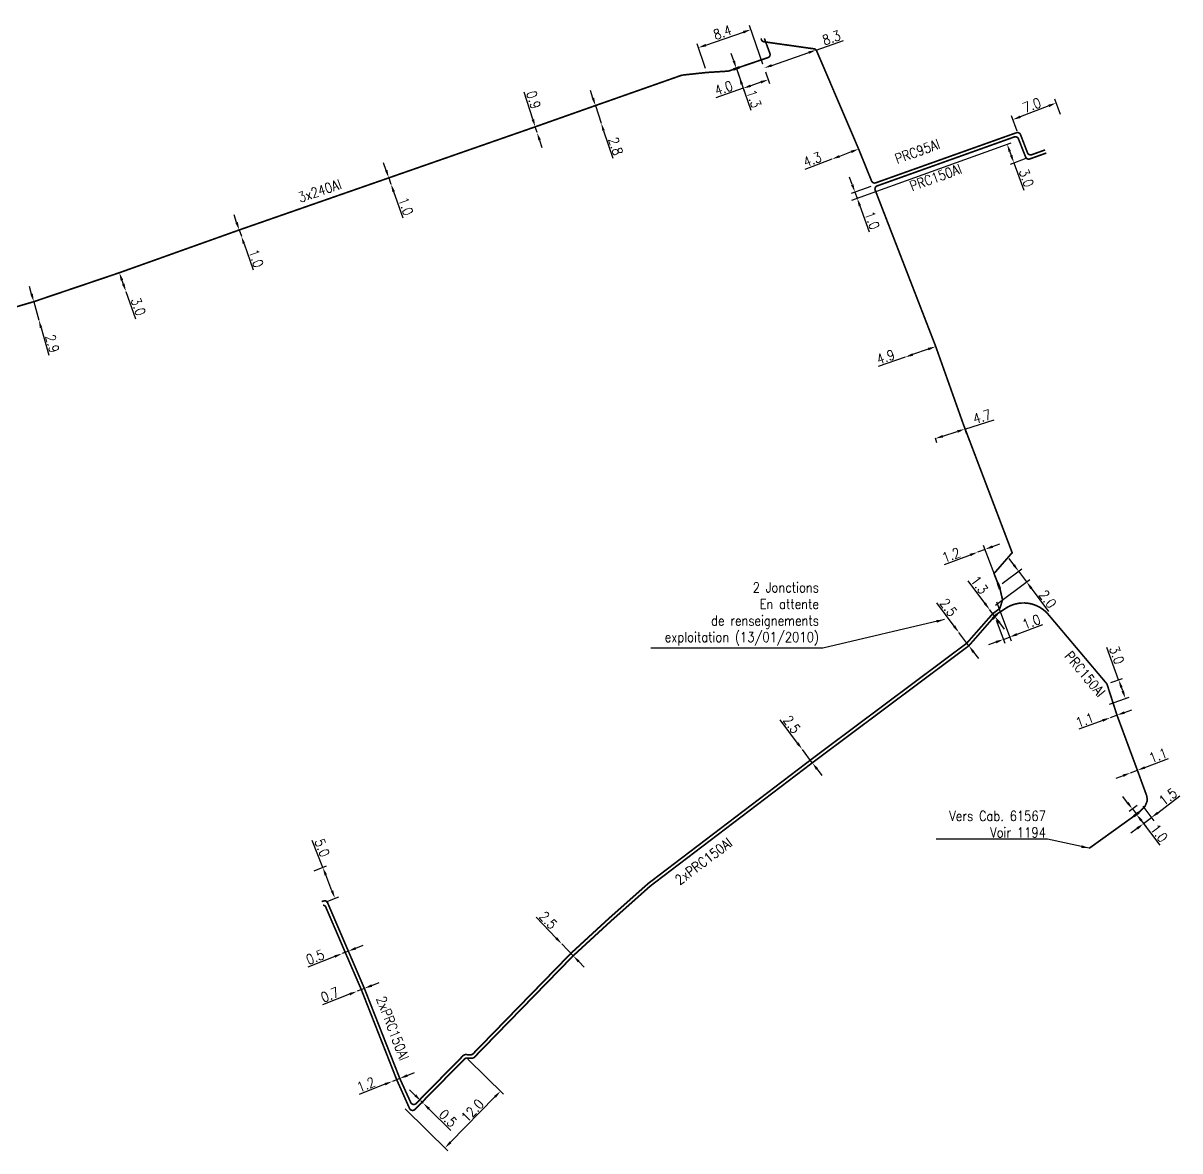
# Model space of a CAD drawing. Header units: millimetres. Extents: x 146000 to 147000, y 142004 to 143004.
# Drawn here: x 146599.6 to 146774.2, y 142832 to 143002.3 of the extents above; entities that cross this region are included whole.
import ezdxf
from ezdxf.enums import TextEntityAlignment as Align

# ---------------------------------------------------------------- set-up
doc = ezdxf.new("R2010")
doc.units = ezdxf.units.MM
doc.header["$PDMODE"] = 34
doc.layers.get('0').update_dxf_attribs({"linetype": 'CONTINUOUS'})
doc.layers.get('Defpoints').update_dxf_attribs({"linetype": 'CONTINUOUS'})
doc.layers.add('M_130', color=3, linetype='M_ST_15')
doc.layers.add('M_300', color=7, linetype='CONTINUOUS')
doc.styles.get("Standard").update_dxf_attribs({"font": 'romans.shx', "width": 0.85})
doc.linetypes.add('M_ST_15', pattern='A,5,-0.3,["XX",Standard,S=1,R=0,X=0,Y=-0.5],-2.5', length=7.8)
doc.dimstyles.get("Standard").update_dxf_attribs({"dimtxt": 1.5, "dimasz": 1.2, "dimexe": 0.625, "dimexo": 0.625, "dimgap": 0.25, "dimtad": 1, "dimdec": 1, "dimzin": 0, "dimdsep": 46, "dimtxsty": 'Standard', "dimcen": -0.5, "dimadec": 0, "dimazin": 0, "dimtfac": 1, "dimtdec": 1, "dimtmove": 0, "dimatfit": 3, "dimfxl": 0, "dimtolj": 1, "dimtzin": 0, "dimarcsym": 0})

# ---------------------------------------------------------------- blocks, each defined once
blk = doc.blocks.new('M_300_03')
at = {"color": 0, "linetype": 'Continuous'}
blk.add_solid([(-0.5, 0.19), (-0.5, -0.19), (0.5, 0.19), (0.5, -0.19)], dxfattribs=at)
at = {"color": 0, "linetype": 'Continuous', "width": 0.75, "flags": 3}
for tag, p in [('DEF_LEG', (0, -5)), ('DEF_COUP', (0.05, -6.97)), ('DEF_TYPE', (0, -9))]:
    blk.add_attdef(tag, text='', height=1.2, dxfattribs=at).set_placement(p, align=Align.MIDDLE)
blk = doc.blocks.new('*D11')
at = {"layer": 'Defpoints', "color": 0, "linetype": 'Continuous', "transparency": 16777216}
for p in [(146766.79, 142889.07), (146767.82, 142889.45), (146767.82, 142889.45)]:
    blk.add_point(p, dxfattribs=at)
at = {"layer": 'M_130', "color": 0, "linetype": 'Continuous', "lineweight": -2, "transparency": 16777216}
for p, q in [((146768.94, 142889.88), (146772.52, 142891.23)), ((146765.67, 142888.64), (146764.54, 142888.22)), ((146766.79, 142889.07), (146767.82, 142889.45))]:
    blk.add_line(p, q, dxfattribs=at)
at = {"layer": 'M_130', "color": 0, "linetype": 'Continuous', "transparency": 16777216}
for points in [[(146765.6, 142888.83), (146765.74, 142888.46), (146766.79, 142889.07)], [(146768.87, 142890.06), (146769.01, 142889.69), (146767.82, 142889.45)]]:
    blk.add_solid(points, dxfattribs=at)
at = {"layer": 'M_130', "color": 0, "linetype": 'Continuous', "transparency": 16777216, "insert": (146770.94, 142891.7), "char_height": 1.5, "attachment_point": 5, "rotation": 20.6265}
blk.add_mtext('\\A1;1.1', dxfattribs=at)
blk = doc.blocks.new('*D12')
at = {"layer": 'Defpoints', "color": 0, "linetype": 'Continuous', "transparency": 16777216}
for p in [(146654.79, 142978.93), (146655.12, 142977.99), (146655.12, 142977.99)]:
    blk.add_point(p, dxfattribs=at)
at = {"layer": 'M_130', "color": 0, "linetype": 'Continuous', "lineweight": -2, "transparency": 16777216}
for p, q in [((146654.39, 142980.06), (146654, 142981.2)), ((146654.79, 142978.93), (146655.12, 142977.99)), ((146655.52, 142976.86), (146656.91, 142972.9))]:
    blk.add_line(p, q, dxfattribs=at)
at = {"layer": 'M_130', "color": 0, "linetype": 'Continuous', "transparency": 16777216}
for points in [[(146654.58, 142980.13), (146654.21, 142980), (146654.79, 142978.93)], [(146655.71, 142976.92), (146655.33, 142976.79), (146655.12, 142977.99)]]:
    blk.add_solid(points, dxfattribs=at)
at = {"layer": 'M_130', "color": 0, "linetype": 'Continuous', "transparency": 16777216, "insert": (146657.36, 142974.64), "char_height": 1.5, "attachment_point": 5, "rotation": 289.329}
blk.add_mtext('\\A1;1.0', dxfattribs=at)
blk = doc.blocks.new('*D13')
at = {"layer": 'Defpoints', "color": 0, "linetype": 'Continuous', "transparency": 16777216}
for p in [(146676.9, 142986.64), (146677.18, 142985.78), (146677.18, 142985.78)]:
    blk.add_point(p, dxfattribs=at)
at = {"layer": 'M_130', "color": 0, "linetype": 'Continuous', "lineweight": -2, "transparency": 16777216}
for p, q in [((146676.53, 142987.78), (146675.21, 142991.88)), ((146677.18, 142985.78), (146676.9, 142986.64)), ((146677.55, 142984.64), (146677.92, 142983.5))]:
    blk.add_line(p, q, dxfattribs=at)
at = {"layer": 'M_130', "color": 0, "linetype": 'Continuous', "transparency": 16777216}
for points in [[(146676.73, 142987.84), (146676.34, 142987.72), (146676.9, 142986.64)], [(146677.74, 142984.7), (146677.36, 142984.58), (146677.18, 142985.78)]]:
    blk.add_solid(points, dxfattribs=at)
at = {"layer": 'M_130', "color": 0, "linetype": 'Continuous', "transparency": 16777216, "insert": (146676.64, 142990.71), "char_height": 1.5, "attachment_point": 5, "rotation": 287.9613}
blk.add_mtext('\\A1;0.9', dxfattribs=at)
blk = doc.blocks.new('*D14')
at = {"layer": 'Defpoints', "color": 0, "linetype": 'Continuous', "transparency": 16777216}
for p in [(146685.99, 142989.85), (146686.86, 142987.18), (146686.86, 142987.18)]:
    blk.add_point(p, dxfattribs=at)
at = {"layer": 'M_130', "color": 0, "linetype": 'Continuous', "lineweight": -2, "transparency": 16777216}
for p, q in [((146685.61, 142990.99), (146685.24, 142992.13)), ((146685.99, 142989.85), (146686.86, 142987.18)), ((146687.23, 142986.04), (146688.6, 142981.89))]:
    blk.add_line(p, q, dxfattribs=at)
at = {"layer": 'M_130', "color": 0, "linetype": 'Continuous', "transparency": 16777216}
for points in [[(146685.8, 142991.05), (146685.42, 142990.92), (146685.99, 142989.85)], [(146687.42, 142986.11), (146687.04, 142985.98), (146686.86, 142987.18)]]:
    blk.add_solid(points, dxfattribs=at)
at = {"layer": 'M_130', "color": 0, "linetype": 'Continuous', "transparency": 16777216, "insert": (146689.05, 142983.71), "char_height": 1.5, "attachment_point": 5, "rotation": 288.1519}
blk.add_mtext('\\A1;2.8', dxfattribs=at)
blk = doc.blocks.new('*D15')
at = {"layer": 'Defpoints', "color": 0, "linetype": 'Continuous', "transparency": 16777216}
for p in [(146749.01, 142987.72), (146756.44, 142987.93), (146749.9, 142985.42)]:
    blk.add_point(p, dxfattribs=at)
at = {"layer": 'M_130', "color": 0, "linetype": 'Continuous', "lineweight": -2, "transparency": 16777216}
for p, q in [((146756.22, 142988.51), (146755.33, 142990.82)), ((146749.68, 142986), (146748.79, 142988.31)), ((146754.43, 142989.81), (146750.14, 142988.16))]:
    blk.add_line(p, q, dxfattribs=at)
at = {"layer": 'M_130', "color": 0, "linetype": 'Continuous', "transparency": 16777216}
for points in [[(146754.36, 142989.99), (146754.51, 142989.62), (146755.55, 142990.24)], [(146750.06, 142988.34), (146750.21, 142987.97), (146749.01, 142987.72)]]:
    blk.add_solid(points, dxfattribs=at)
at = {"layer": 'M_130', "color": 0, "linetype": 'Continuous', "transparency": 16777216, "insert": (146751.88, 142989.9), "char_height": 1.5, "attachment_point": 5, "rotation": 21.0308}
blk.add_mtext('\\A1;7.0', dxfattribs=at)
blk = doc.blocks.new('*D16')
at = {"layer": 'Defpoints', "color": 0, "linetype": 'Continuous', "transparency": 16777216}
for p in [(146728.16, 142977.86), (146725.17, 142976.78), (146724.13, 142975.34)]:
    blk.add_point(p, dxfattribs=at)
at = {"layer": 'M_130', "color": 0, "linetype": 'Continuous', "lineweight": -2, "transparency": 16777216}
for p, q in [((146724.76, 142977.91), (146724.36, 142979.04)), ((146727.58, 142977.65), (146724.58, 142976.57)), ((146724.72, 142975.55), (146726.1, 142976.05)), ((146725.17, 142976.78), (146725.51, 142975.84)), ((146725.92, 142974.71), (146727.34, 142970.77))]:
    blk.add_line(p, q, dxfattribs=at)
at = {"layer": 'M_130', "color": 0, "linetype": 'Continuous', "transparency": 16777216}
for points in [[(146724.95, 142977.98), (146724.58, 142977.84), (146725.17, 142976.78)], [(146726.11, 142974.78), (146725.73, 142974.64), (146725.51, 142975.84)]]:
    blk.add_solid(points, dxfattribs=at)
at = {"layer": 'M_130', "color": 0, "linetype": 'Continuous', "transparency": 16777216, "insert": (146727.78, 142972.51), "char_height": 1.5, "attachment_point": 5, "rotation": 289.8464}
blk.add_mtext('\\A1;1.0', dxfattribs=at)
blk = doc.blocks.new('*D17')
at = {"layer": 'Defpoints', "color": 0, "linetype": 'Continuous', "transparency": 16777216}
for p in [(146749.17, 142981.19), (146751.58, 142982.05), (146724.13, 142975.34)]:
    blk.add_point(p, dxfattribs=at)
at = {"layer": 'M_130', "color": 0, "linetype": 'Continuous', "lineweight": -2, "transparency": 16777216}
for p, q in [((146724.72, 142975.55), (146748.74, 142984.22)), ((146748.56, 142982.88), (146748.77, 142982.32)), ((146750.99, 142981.84), (146748.59, 142980.97)), ((146749.17, 142981.19), (146750.66, 142977.07))]:
    blk.add_line(p, q, dxfattribs=at)
at = {"layer": 'M_130', "color": 0, "linetype": 'Continuous', "transparency": 16777216}
for points in [[(146748.75, 142982.95), (146748.37, 142982.81), (146748.15, 142984.01)], [(146748.95, 142982.38), (146748.58, 142982.25), (146749.17, 142981.19)]]:
    blk.add_solid(points, dxfattribs=at)
at = {"layer": 'M_130', "color": 0, "linetype": 'Continuous', "transparency": 16777216, "insert": (146751.06, 142978.91), "char_height": 1.5, "attachment_point": 5, "rotation": 289.8464}
blk.add_mtext('\\A1;3.0', dxfattribs=at)
blk = doc.blocks.new('*D18')
at = {"layer": 'Defpoints', "color": 0, "linetype": 'Continuous', "transparency": 16777216}
for p in [(146768.26, 142884.52), (146767.67, 142882.81), (146769.94, 142882.31)]:
    blk.add_point(p, dxfattribs=at)
at = {"layer": 'M_300', "color": 0, "linetype": 'Continuous', "lineweight": -2, "transparency": 16777216}
for p, q in [((146770.9, 142883.04), (146774.23, 142885.58)), ((146768.64, 142884.02), (146770.32, 142881.81)), ((146768.05, 142882.31), (146769.13, 142880.9)), ((146768.75, 142881.4), (146769.94, 142882.31)), ((146767.79, 142880.67), (146766.84, 142879.95))]:
    blk.add_line(p, q, dxfattribs=at)
at = {"layer": 'M_300', "color": 0, "linetype": 'Continuous', "transparency": 16777216}
for points in [[(146770.78, 142883.2), (146771.02, 142882.88), (146769.94, 142882.31)], [(146767.67, 142880.83), (146767.91, 142880.51), (146768.75, 142881.4)]]:
    blk.add_solid(points, dxfattribs=at)
at = {"layer": 'M_300', "color": 0, "linetype": 'Continuous', "lineweight": -2, "transparency": 16777216, "insert": (146772.44, 142885.47), "char_height": 1.5, "attachment_point": 5, "rotation": 37.2948}
blk.add_mtext('\\A1;1.5', dxfattribs=at)
blk = doc.blocks.new('*D19')
at = {"layer": 'Defpoints', "color": 0, "linetype": 'Continuous', "transparency": 16777216}
for p in [(146767.07, 142883.61), (146768.26, 142884.52), (146767.67, 142882.81)]:
    blk.add_point(p, dxfattribs=at)
at = {"layer": 'M_300', "color": 0, "linetype": 'Continuous', "lineweight": -2, "transparency": 16777216}
for p, q in [((146766.34, 142884.56), (146765.61, 142885.51)), ((146767.77, 142884.14), (146766.57, 142883.23)), ((146767.07, 142883.61), (146767.67, 142882.81)), ((146768.4, 142881.86), (146771.21, 142878.16))]:
    blk.add_line(p, q, dxfattribs=at)
at = {"layer": 'M_300', "color": 0, "linetype": 'Continuous', "transparency": 16777216}
for points in [[(146766.5, 142884.68), (146766.18, 142884.44), (146767.07, 142883.61)], [(146768.56, 142881.98), (146768.24, 142881.74), (146767.67, 142882.81)]]:
    blk.add_solid(points, dxfattribs=at)
at = {"layer": 'M_300', "color": 0, "linetype": 'Continuous', "lineweight": -2, "transparency": 16777216, "insert": (146771.1, 142879.96), "char_height": 1.5, "attachment_point": 5, "rotation": 307.2948}
blk.add_mtext('\\A1;1.0', dxfattribs=at)
blk = doc.blocks.new('*D20')
at = {"layer": 'Defpoints', "color": 0, "linetype": 'Continuous', "transparency": 16777216}
for p in [(146763.22, 142902.49), (146763.03, 142899.23), (146766.01, 142900.31)]:
    blk.add_point(p, dxfattribs=at)
at = {"layer": 'M_130', "color": 0, "linetype": 'Continuous', "lineweight": -2, "transparency": 16777216}
for p, q in [((146764.99, 142903.13), (146763.22, 142908)), ((146763.81, 142902.7), (146765.57, 142903.34)), ((146765.6, 142901.44), (146765.4, 142902)), ((146763.62, 142899.44), (146766.6, 142900.52))]:
    blk.add_line(p, q, dxfattribs=at)
at = {"layer": 'M_130', "color": 0, "linetype": 'Continuous', "transparency": 16777216}
for points in [[(146765.58, 142902.07), (146765.21, 142901.93), (146764.99, 142903.13)], [(146765.79, 142901.5), (146765.41, 142901.37), (146766.01, 142900.31)]]:
    blk.add_solid(points, dxfattribs=at)
at = {"layer": 'M_130', "color": 0, "linetype": 'Continuous', "transparency": 16777216, "insert": (146764.7, 142906.85), "char_height": 1.5, "attachment_point": 5, "rotation": 289.9198}
blk.add_mtext('\\A1;3.0', dxfattribs=at)
blk = doc.blocks.new('*D21')
at = {"layer": 'Defpoints', "color": 0, "linetype": 'Continuous', "transparency": 16777216}
for p in [(146719.29, 142998.32), (146711.48, 142995.53), (146711.48, 142995.52)]:
    blk.add_point(p, dxfattribs=at)
at = {"layer": 'M_130', "color": 0, "linetype": 'Continuous', "lineweight": -2, "transparency": 16777216}
for p, q in [((146719.32, 142998.24), (146723.45, 142999.66)), ((146712.61, 142995.92), (146718.19, 142997.85)), ((146719.5, 142997.73), (146719.53, 142997.65)), ((146711.27, 142996.11), (146711.27, 142996.12))]:
    blk.add_line(p, q, dxfattribs=at)
at = {"layer": 'M_130', "color": 0, "linetype": 'Continuous', "transparency": 16777216}
for points in [[(146718.12, 142998.03), (146718.25, 142997.66), (146719.32, 142998.24)], [(146712.55, 142996.11), (146712.68, 142995.73), (146711.48, 142995.53)]]:
    blk.add_solid(points, dxfattribs=at)
at = {"layer": 'M_130', "color": 0, "linetype": 'Continuous', "transparency": 16777216, "insert": (146721.63, 143000.09), "char_height": 1.5, "attachment_point": 5, "rotation": 19.0536}
blk.add_mtext('\\A1;8.3', dxfattribs=at)
blk = doc.blocks.new('*D22')
at = {"layer": 'Defpoints', "color": 0, "linetype": 'Continuous', "transparency": 16777216}
for p in [(146707.27, 142995.46), (146711.48, 142995.52), (146712.09, 142993.76)]:
    blk.add_point(p, dxfattribs=at)
at = {"layer": 'M_300', "color": 0, "linetype": 'Continuous', "lineweight": -2, "transparency": 16777216}
for p, q in [((146707.47, 142994.87), (146708.51, 142991.86)), ((146710.95, 142993.37), (146709.44, 142992.85)), ((146711.68, 142994.93), (146712.29, 142993.17)), ((146708.3, 142992.46), (146704.17, 142991.03))]:
    blk.add_line(p, q, dxfattribs=at)
at = {"layer": 'M_300', "color": 0, "linetype": 'Continuous', "transparency": 16777216}
for points in [[(146710.89, 142993.56), (146711.02, 142993.18), (146712.09, 142993.76)], [(146709.37, 142993.04), (146709.5, 142992.66), (146708.3, 142992.46)]]:
    blk.add_solid(points, dxfattribs=at)
at = {"layer": 'M_300', "color": 0, "linetype": 'Continuous', "transparency": 16777216, "insert": (146705.35, 142992.49), "char_height": 1.5, "attachment_point": 5, "rotation": 19.0536}
blk.add_mtext('\\A1;4.0', dxfattribs=at)
blk = doc.blocks.new('*D23')
at = {"layer": 'Defpoints', "color": 0, "linetype": 'Continuous', "transparency": 16777216}
for p in [(146709.47, 143001.33), (146711.48, 142995.52), (146702.82, 142994.85)]:
    blk.add_point(p, dxfattribs=at)
at = {"layer": 'M_130', "color": 0, "linetype": 'Continuous', "lineweight": -2, "transparency": 16777216}
for p, q in [((146702.67, 142998.98), (146708.34, 143000.94)), ((146711.27, 142996.11), (146709.27, 143001.92)), ((146702.62, 142995.44), (146701.33, 142999.18))]:
    blk.add_line(p, q, dxfattribs=at)
at = {"layer": 'M_130', "color": 0, "linetype": 'Continuous', "transparency": 16777216}
for points in [[(146708.27, 143001.13), (146708.4, 143000.75), (146709.47, 143001.33)], [(146702.6, 142999.17), (146702.73, 142998.79), (146701.53, 142998.59)]]:
    blk.add_solid(points, dxfattribs=at)
at = {"layer": 'M_130', "color": 0, "linetype": 'Continuous', "transparency": 16777216, "insert": (146705.17, 143000.91), "char_height": 1.5, "attachment_point": 5, "rotation": 19.0536}
blk.add_mtext('\\A1;8.4', dxfattribs=at)
blk = doc.blocks.new('*D24')
at = {"layer": 'Defpoints', "color": 0, "linetype": 'Continuous', "transparency": 16777216}
for p in [(146680.9, 142863.24), (146680.9, 142863.24), (146682.63, 142861.44)]:
    blk.add_point(p, dxfattribs=at)
at = {"layer": 'M_130', "color": 0, "linetype": 'Continuous', "lineweight": -2, "transparency": 16777216}
for p, q in [((146680.07, 142864.11), (146677.04, 142867.27)), ((146682.63, 142861.44), (146680.9, 142863.24)), ((146683.46, 142860.57), (146684.29, 142859.71))]:
    blk.add_line(p, q, dxfattribs=at)
at = {"layer": 'M_130', "color": 0, "linetype": 'Continuous', "transparency": 16777216}
for points in [[(146680.21, 142864.25), (146679.92, 142863.97), (146680.9, 142863.24)], [(146683.6, 142860.71), (146683.32, 142860.44), (146682.63, 142861.44)]]:
    blk.add_solid(points, dxfattribs=at)
at = {"layer": 'M_130', "color": 0, "linetype": 'Continuous', "transparency": 16777216, "insert": (146678.86, 142866.81), "char_height": 1.5, "attachment_point": 5, "rotation": 313.804}
blk.add_mtext('\\A1;2.5', dxfattribs=at)
blk = doc.blocks.new('*D25')
at = {"layer": 'Defpoints', "color": 0, "linetype": 'Continuous', "transparency": 16777216}
for p in [(146740.87, 142910.26), (146740.87, 142910.26), (146742.37, 142908.26)]:
    blk.add_point(p, dxfattribs=at)
at = {"layer": 'M_130', "color": 0, "linetype": 'Continuous', "lineweight": -2, "transparency": 16777216}
for p, q in [((146740.15, 142911.22), (146737.54, 142914.73)), ((146742.37, 142908.26), (146740.87, 142910.26)), ((146743.09, 142907.3), (146743.81, 142906.34))]:
    blk.add_line(p, q, dxfattribs=at)
at = {"layer": 'M_130', "color": 0, "linetype": 'Continuous', "transparency": 16777216}
for points in [[(146740.31, 142911.34), (146739.99, 142911.11), (146740.87, 142910.26)], [(146743.25, 142907.42), (146742.93, 142907.18), (146742.37, 142908.26)]]:
    blk.add_solid(points, dxfattribs=at)
at = {"layer": 'M_130', "color": 0, "linetype": 'Continuous', "transparency": 16777216, "insert": (146739.29, 142914.05), "char_height": 1.5, "attachment_point": 5, "rotation": 306.7757}
blk.add_mtext('\\A1;2.5', dxfattribs=at)
blk = doc.blocks.new('*D26')
at = {"layer": 'Defpoints', "color": 0, "linetype": 'Continuous', "transparency": 16777216}
for p in [(146746.9, 142917.29), (146751.08, 142917.91), (146745.87, 142914.02)]:
    blk.add_point(p, dxfattribs=at)
at = {"layer": 'M_300', "color": 0, "linetype": 'Continuous', "lineweight": -2, "transparency": 16777216}
for p, q in [((146749.16, 142920.48), (146748.45, 142921.44)), ((146746.38, 142914.39), (146751.58, 142918.28)), ((146747.4, 142917.66), (146750.38, 142919.89)), ((146749.88, 142919.51), (146751.08, 142917.91)), ((146751.8, 142916.95), (146754.42, 142913.45))]:
    blk.add_line(p, q, dxfattribs=at)
at = {"layer": 'M_300', "color": 0, "linetype": 'Continuous', "transparency": 16777216}
for points in [[(146749.33, 142920.59), (146749, 142920.36), (146749.88, 142919.51)], [(146751.96, 142917.07), (146751.64, 142916.83), (146751.08, 142917.91)]]:
    blk.add_solid(points, dxfattribs=at)
at = {"layer": 'M_300', "color": 0, "linetype": 'Continuous', "transparency": 16777216, "insert": (146754.27, 142915.31), "char_height": 1.5, "attachment_point": 5, "rotation": 306.7757}
blk.add_mtext('\\A1;2.0', dxfattribs=at)
blk = doc.blocks.new('*D27')
at = {"layer": 'Defpoints', "color": 0, "linetype": 'Continuous', "transparency": 16777216}
for p in [(146746.3, 142915.48), (146746.28, 142912.69), (146748.52, 142909.57)]:
    blk.add_point(p, dxfattribs=at)
at = {"layer": 'M_300', "color": 0, "linetype": 'Continuous', "lineweight": -2, "transparency": 16777216}
for p, q in [((146746.52, 142914.89), (146748.74, 142908.99)), ((146746.5, 142912.11), (146747.8, 142908.64)), ((146749.64, 142909.99), (146753.56, 142911.47)), ((146747.58, 142909.22), (146748.52, 142909.57)), ((146746.46, 142908.8), (146745.33, 142908.38))]:
    blk.add_line(p, q, dxfattribs=at)
at = {"layer": 'M_300', "color": 0, "linetype": 'Continuous', "transparency": 16777216}
for points in [[(146749.57, 142910.18), (146749.71, 142909.81), (146748.52, 142909.57)], [(146746.39, 142908.99), (146746.53, 142908.61), (146747.58, 142909.22)]]:
    blk.add_solid(points, dxfattribs=at)
at = {"layer": 'M_300', "color": 0, "linetype": 'Continuous', "transparency": 16777216, "insert": (146751.81, 142911.88), "char_height": 1.5, "attachment_point": 5, "rotation": 20.5822}
blk.add_mtext('\\A1;1.0', dxfattribs=at)
blk = doc.blocks.new('*D28')
at = {"layer": 'Defpoints', "color": 0, "linetype": 'Continuous', "transparency": 16777216}
for p in [(146717.23, 142892.59), (146717.23, 142892.59), (146718.73, 142890.59)]:
    blk.add_point(p, dxfattribs=at)
at = {"layer": 'M_130', "color": 0, "linetype": 'Continuous', "lineweight": -2, "transparency": 16777216}
for p, q in [((146716.51, 142893.55), (146713.89, 142897.05)), ((146718.73, 142890.59), (146717.23, 142892.59)), ((146719.45, 142889.63), (146720.17, 142888.67))]:
    blk.add_line(p, q, dxfattribs=at)
at = {"layer": 'M_130', "color": 0, "linetype": 'Continuous', "transparency": 16777216}
for points in [[(146716.67, 142893.67), (146716.35, 142893.43), (146717.23, 142892.59)], [(146719.61, 142889.75), (146719.29, 142889.51), (146718.73, 142890.59)]]:
    blk.add_solid(points, dxfattribs=at)
at = {"layer": 'M_130', "color": 0, "linetype": 'Continuous', "transparency": 16777216, "insert": (146715.64, 142896.38), "char_height": 1.5, "attachment_point": 5, "rotation": 306.832}
blk.add_mtext('\\A1;2.5', dxfattribs=at)
blk = doc.blocks.new('*D29')
at = {"layer": 'Defpoints', "color": 0, "linetype": 'Continuous', "transparency": 16777216}
for p in [(146763.71, 142897.39), (146764.74, 142897.77), (146764.74, 142897.77)]:
    blk.add_point(p, dxfattribs=at)
at = {"layer": 'M_130', "color": 0, "linetype": 'Continuous', "lineweight": -2, "transparency": 16777216}
for p, q in [((146764.74, 142897.77), (146763.71, 142897.39)), ((146765.87, 142898.19), (146766.99, 142898.6)), ((146762.58, 142896.98), (146758.99, 142895.66))]:
    blk.add_line(p, q, dxfattribs=at)
at = {"layer": 'M_130', "color": 0, "linetype": 'Continuous', "transparency": 16777216}
for points in [[(146762.51, 142897.17), (146762.65, 142896.79), (146763.71, 142897.39)], [(146765.8, 142898.37), (146765.94, 142898), (146764.74, 142897.77)]]:
    blk.add_solid(points, dxfattribs=at)
at = {"layer": 'M_130', "color": 0, "linetype": 'Continuous', "transparency": 16777216, "insert": (146759.88, 142897.05), "char_height": 1.5, "attachment_point": 5, "rotation": 20.1568}
blk.add_mtext('\\A1;1.1', dxfattribs=at)
blk = doc.blocks.new('*D30')
at = {"layer": 'Defpoints', "color": 0, "linetype": 'Continuous', "transparency": 16777216}
for p in [(146743.7, 142922.4), (146743.7, 142922.4), (146746.9, 142917.29)]:
    blk.add_point(p, dxfattribs=at)
at = {"layer": 'M_300', "color": 0, "linetype": 'Continuous', "lineweight": -2, "transparency": 16777216}
for p, q in [((146745.95, 142923.24), (146747.07, 142923.66)), ((146742.58, 142921.97), (146738.66, 142920.5)), ((146744.82, 142922.82), (146743.7, 142922.4)), ((146746.68, 142917.87), (146744.6, 142923.4))]:
    blk.add_line(p, q, dxfattribs=at)
at = {"layer": 'M_300', "color": 0, "linetype": 'Continuous', "transparency": 16777216}
for points in [[(146742.51, 142922.16), (146742.65, 142921.79), (146743.7, 142922.4)], [(146745.88, 142923.43), (146746.02, 142923.05), (146744.82, 142922.82)]]:
    blk.add_solid(points, dxfattribs=at)
at = {"layer": 'M_300', "color": 0, "linetype": 'Continuous', "transparency": 16777216, "insert": (146739.7, 142921.96), "char_height": 1.5, "attachment_point": 5, "rotation": 20.5822}
blk.add_mtext('\\A1;1.2', dxfattribs=at)
blk = doc.blocks.new('*D31')
at = {"layer": 'Defpoints', "color": 0, "linetype": 'Continuous', "transparency": 16777216}
for p in [(146707.27, 142995.46), (146707.69, 142994.23), (146707.69, 142994.23)]:
    blk.add_point(p, dxfattribs=at)
at = {"layer": 'M_300', "color": 0, "linetype": 'Continuous', "lineweight": -2, "transparency": 16777216}
for p, q in [((146706.87, 142996.6), (146706.48, 142997.73)), ((146707.27, 142995.46), (146707.69, 142994.23)), ((146708.08, 142993.1), (146709.45, 142989.14))]:
    blk.add_line(p, q, dxfattribs=at)
at = {"layer": 'M_300', "color": 0, "linetype": 'Continuous', "transparency": 16777216}
for points in [[(146707.06, 142996.66), (146706.69, 142996.53), (146707.27, 142995.46)], [(146708.27, 142993.17), (146707.89, 142993.03), (146707.69, 142994.23)]]:
    blk.add_solid(points, dxfattribs=at)
at = {"layer": 'M_300', "color": 0, "linetype": 'Continuous', "transparency": 16777216, "insert": (146709.91, 142990.88), "char_height": 1.5, "attachment_point": 5, "rotation": 289.0536}
blk.add_mtext('\\A1;1.3', dxfattribs=at)
blk = doc.blocks.new('*D32')
at = {"layer": 'Defpoints', "color": 0, "linetype": 'Continuous', "transparency": 16777216}
for p in [(146737.37, 142953.46), (146732.74, 142951.85), (146732.74, 142951.85)]:
    blk.add_point(p, dxfattribs=at)
at = {"layer": 'M_130', "color": 0, "linetype": 'Continuous', "lineweight": -2, "transparency": 16777216}
for p, q in [((146732.74, 142951.85), (146728.67, 142950.43)), ((146736.23, 142953.06), (146733.87, 142952.24))]:
    blk.add_line(p, q, dxfattribs=at)
at = {"layer": 'M_130', "color": 0, "linetype": 'Continuous', "transparency": 16777216}
for points in [[(146736.17, 142953.25), (146736.3, 142952.87), (146737.37, 142953.46)], [(146733.81, 142952.43), (146733.94, 142952.05), (146732.74, 142951.85)]]:
    blk.add_solid(points, dxfattribs=at)
at = {"layer": 'M_130', "color": 0, "linetype": 'Continuous', "transparency": 16777216, "insert": (146729.81, 142951.89), "char_height": 1.5, "attachment_point": 5, "rotation": 19.1924}
blk.add_mtext('\\A1;4.9', dxfattribs=at)
blk = doc.blocks.new('*D33')
at = {"layer": 'Defpoints', "color": 0, "linetype": 'Continuous', "transparency": 16777216}
for p in [(146741.54, 142941.71), (146737.07, 142940.27), (146737.3, 142939.55)]:
    blk.add_point(p, dxfattribs=at)
at = {"layer": 'M_130', "color": 0, "linetype": 'Continuous', "lineweight": -2, "transparency": 16777216}
for p, q in [((146741.73, 142941.12), (146741.96, 142940.39)), ((146741.77, 142940.99), (146746.18, 142942.41)), ((146737.26, 142939.68), (146737.49, 142938.95)), ((146738.44, 142939.91), (146740.63, 142940.62))]:
    blk.add_line(p, q, dxfattribs=at)
at = {"layer": 'M_130', "color": 0, "linetype": 'Continuous', "transparency": 16777216}
for points in [[(146740.57, 142940.81), (146740.69, 142940.43), (146741.77, 142940.99)], [(146738.38, 142940.1), (146738.5, 142939.72), (146737.3, 142939.55)]]:
    blk.add_solid(points, dxfattribs=at)
at = {"layer": 'M_130', "color": 0, "linetype": 'Continuous', "transparency": 16777216, "insert": (146744.36, 142942.87), "char_height": 1.5, "attachment_point": 5, "rotation": 17.8602}
blk.add_mtext('\\A1;4.7', dxfattribs=at)
blk = doc.blocks.new('*D35')
at = {"layer": 'Defpoints', "color": 0, "linetype": 'Continuous', "transparency": 16777216}
for p in [(146725.73, 142983.28), (146721.7, 142981.76), (146721.7, 142981.76)]:
    blk.add_point(p, dxfattribs=at)
at = {"layer": 'M_130', "color": 0, "linetype": 'Continuous', "lineweight": -2, "transparency": 16777216}
for p, q in [((146721.7, 142981.76), (146717.61, 142980.21)), ((146724.6, 142982.85), (146722.83, 142982.18))]:
    blk.add_line(p, q, dxfattribs=at)
at = {"layer": 'M_130', "color": 0, "linetype": 'Continuous', "transparency": 16777216}
for points in [[(146724.53, 142983.04), (146724.67, 142982.67), (146725.73, 142983.28)], [(146722.76, 142982.37), (146722.9, 142982), (146721.7, 142981.76)]]:
    blk.add_solid(points, dxfattribs=at)
at = {"layer": 'M_130', "color": 0, "linetype": 'Continuous', "transparency": 16777216, "insert": (146718.74, 142981.71), "char_height": 1.5, "attachment_point": 5, "rotation": 20.6842}
blk.add_mtext('\\A1;4.3', dxfattribs=at)
blk = doc.blocks.new('*D43')
at = {"layer": 'Defpoints', "color": 0, "linetype": 'Continuous', "transparency": 16777216}
for p in [(146601.18, 142960.23), (146601.96, 142957.44), (146601.96, 142957.44)]:
    blk.add_point(p, dxfattribs=at)
at = {"layer": 'M_130', "color": 0, "linetype": 'Continuous', "lineweight": -2, "transparency": 16777216}
for p, q in [((146600.86, 142961.39), (146600.53, 142962.54)), ((146601.18, 142960.23), (146601.96, 142957.44)), ((146602.28, 142956.28), (146603.44, 142952.13))]:
    blk.add_line(p, q, dxfattribs=at)
at = {"layer": 'M_130', "color": 0, "linetype": 'Continuous', "transparency": 16777216}
for points in [[(146601.05, 142961.44), (146600.66, 142961.34), (146601.18, 142960.23)], [(146602.48, 142956.34), (146602.09, 142956.23), (146601.96, 142957.44)]]:
    blk.add_solid(points, dxfattribs=at)
at = {"layer": 'M_130', "color": 0, "linetype": 'Continuous', "transparency": 16777216, "insert": (146603.99, 142953.9), "char_height": 1.5, "attachment_point": 5, "rotation": 285.6085}
blk.add_mtext('\\A1;2.9', dxfattribs=at)
blk = doc.blocks.new('*D44')
at = {"layer": 'Defpoints', "color": 0, "linetype": 'Continuous', "transparency": 16777216}
for p in [(146614.1, 142964.6), (146615.1, 142961.77), (146615.1, 142961.77)]:
    blk.add_point(p, dxfattribs=at)
at = {"layer": 'M_130', "color": 0, "linetype": 'Continuous', "lineweight": -2, "transparency": 16777216}
for p, q in [((146614.5, 142963.47), (146614.7, 142962.9)), ((146615.1, 142961.77), (146616.55, 142957.65))]:
    blk.add_line(p, q, dxfattribs=at)
at = {"layer": 'M_130', "color": 0, "linetype": 'Continuous', "transparency": 16777216}
for points in [[(146614.69, 142963.54), (146614.31, 142963.4), (146614.1, 142964.6)], [(146614.89, 142962.97), (146614.51, 142962.84), (146615.1, 142961.77)]]:
    blk.add_solid(points, dxfattribs=at)
at = {"layer": 'M_130', "color": 0, "linetype": 'Continuous', "transparency": 16777216, "insert": (146616.97, 142959.48), "char_height": 1.5, "attachment_point": 5, "rotation": 289.3897}
blk.add_mtext('\\A1;3.0', dxfattribs=at)
blk = doc.blocks.new('*D45')
at = {"layer": 'Defpoints', "color": 0, "linetype": 'Continuous', "transparency": 16777216}
for p in [(146632.2, 142971.06), (146632.53, 142970.12), (146632.53, 142970.12)]:
    blk.add_point(p, dxfattribs=at)
at = {"layer": 'M_130', "color": 0, "linetype": 'Continuous', "lineweight": -2, "transparency": 16777216}
for p, q in [((146631.81, 142972.2), (146631.42, 142973.33)), ((146632.2, 142971.06), (146632.53, 142970.12)), ((146632.93, 142968.99), (146634.3, 142965.03))]:
    blk.add_line(p, q, dxfattribs=at)
at = {"layer": 'M_130', "color": 0, "linetype": 'Continuous', "transparency": 16777216}
for points in [[(146632, 142972.26), (146631.62, 142972.13), (146632.2, 142971.06)], [(146633.11, 142969.05), (146632.74, 142968.92), (146632.53, 142970.12)]]:
    blk.add_solid(points, dxfattribs=at)
at = {"layer": 'M_130', "color": 0, "linetype": 'Continuous', "transparency": 16777216, "insert": (146634.75, 142966.77), "char_height": 1.5, "attachment_point": 5, "rotation": 289.1476}
blk.add_mtext('\\A1;1.0', dxfattribs=at)
blk = doc.blocks.new('*D50')
at = {"layer": 'Defpoints', "color": 0, "linetype": 'Continuous', "transparency": 16777216}
for p in [(146644.82, 142874.78), (146642.93, 142874.04), (146644.76, 142869.38)]:
    blk.add_point(p, dxfattribs=at)
at = {"layer": 'M_130', "color": 0, "linetype": 'Continuous', "lineweight": -2, "transparency": 16777216}
for p, q in [((146644.82, 142874.78), (146643.22, 142878.85)), ((146643.51, 142874.26), (146645.4, 142875.01)), ((146646.21, 142871.24), (146645.26, 142873.66)), ((146645.34, 142869.61), (146647.23, 142870.36))]:
    blk.add_line(p, q, dxfattribs=at)
at = {"layer": 'M_130', "color": 0, "linetype": 'Continuous', "transparency": 16777216}
for points in [[(146645.45, 142873.74), (146645.08, 142873.59), (146644.82, 142874.78)], [(146646.4, 142871.32), (146646.03, 142871.17), (146646.65, 142870.13)]]:
    blk.add_solid(points, dxfattribs=at)
at = {"layer": 'M_130', "color": 0, "linetype": 'Continuous', "transparency": 16777216, "insert": (146644.73, 142877.74), "char_height": 1.5, "attachment_point": 5, "rotation": 291.4552}
blk.add_mtext('\\A1;5.0', dxfattribs=at)
blk = doc.blocks.new('*D51')
at = {"layer": 'Defpoints', "color": 0, "linetype": 'Continuous', "transparency": 16777216}
for p in [(146647.75, 142861.77), (146647.75, 142861.77), (146648.68, 142862.14)]:
    blk.add_point(p, dxfattribs=at)
at = {"layer": 'M_130', "color": 0, "linetype": 'Continuous', "lineweight": -2, "transparency": 16777216}
for p, q in [((146649.79, 142862.58), (146650.91, 142863.02)), ((146646.63, 142861.33), (146642.56, 142859.74)), ((146648.68, 142862.14), (146647.75, 142861.77))]:
    blk.add_line(p, q, dxfattribs=at)
at = {"layer": 'M_130', "color": 0, "linetype": 'Continuous', "transparency": 16777216}
for points in [[(146649.72, 142862.76), (146649.87, 142862.39), (146648.68, 142862.14)], [(146646.56, 142861.52), (146646.7, 142861.15), (146647.75, 142861.77)]]:
    blk.add_solid(points, dxfattribs=at)
at = {"layer": 'M_130', "color": 0, "linetype": 'Continuous', "transparency": 16777216, "insert": (146643.67, 142861.25), "char_height": 1.5, "attachment_point": 5, "rotation": 21.4552}
blk.add_mtext('\\A1;0.5', dxfattribs=at)
blk = doc.blocks.new('*D52')
at = {"layer": 'Defpoints', "color": 0, "linetype": 'Continuous', "transparency": 16777216}
for p in [(146649.99, 142856.07), (146649.99, 142856.07), (146651.1, 142856.51)]:
    blk.add_point(p, dxfattribs=at)
at = {"layer": 'M_130', "color": 0, "linetype": 'Continuous', "lineweight": -2, "transparency": 16777216}
for p, q in [((146652.22, 142856.95), (146653.34, 142857.39)), ((146648.87, 142855.63), (146644.8, 142854.03)), ((146651.1, 142856.51), (146649.99, 142856.07))]:
    blk.add_line(p, q, dxfattribs=at)
at = {"layer": 'M_130', "color": 0, "linetype": 'Continuous', "transparency": 16777216}
for points in [[(146652.15, 142857.14), (146652.29, 142856.76), (146651.1, 142856.51)], [(146648.8, 142855.82), (146648.94, 142855.45), (146649.99, 142856.07)]]:
    blk.add_solid(points, dxfattribs=at)
at = {"layer": 'M_130', "color": 0, "linetype": 'Continuous', "transparency": 16777216, "insert": (146645.91, 142855.54), "char_height": 1.5, "attachment_point": 5, "rotation": 21.4552}
blk.add_mtext('\\A1;0.7', dxfattribs=at)
blk = doc.blocks.new('*D54')
at = {"layer": 'Defpoints', "color": 0, "linetype": 'Continuous', "transparency": 16777216}
for p in [(146745.5, 142913.73), (146745.5, 142913.73), (146746.28, 142912.69)]:
    blk.add_point(p, dxfattribs=at)
at = {"layer": 'M_300', "color": 0, "linetype": 'Continuous', "lineweight": -2, "transparency": 16777216}
for p, q in [((146744.78, 142914.7), (146742.27, 142918.05)), ((146746.28, 142912.69), (146745.5, 142913.73)), ((146747, 142911.73), (146747.71, 142910.77))]:
    blk.add_line(p, q, dxfattribs=at)
at = {"layer": 'M_300', "color": 0, "linetype": 'Continuous', "transparency": 16777216}
for points in [[(146744.94, 142914.82), (146744.62, 142914.58), (146745.5, 142913.73)], [(146747.16, 142911.85), (146746.84, 142911.61), (146746.28, 142912.69)]]:
    blk.add_solid(points, dxfattribs=at)
at = {"layer": 'M_300', "color": 0, "linetype": 'Continuous', "transparency": 16777216, "insert": (146743.97, 142917.45), "char_height": 1.5, "attachment_point": 5, "rotation": 306.7757}
blk.add_mtext('\\A1;1.3', dxfattribs=at)
blk = doc.blocks.new('*D94')
at = {"layer": 'Defpoints', "color": 0, "linetype": 'Continuous', "transparency": 16777216}
for p in [(146659.64, 142839.51), (146660, 142839.16), (146660, 142839.16)]:
    blk.add_point(p, dxfattribs=at)
at = {"layer": 'M_130', "color": 0, "linetype": 'Continuous', "lineweight": -2, "transparency": 16777216}
for p, q in [((146658.79, 142840.36), (146657.93, 142841.2)), ((146660.08, 142839.96), (146660.08, 142839.96)), ((146659.64, 142839.52), (146660, 142839.16)), ((146660.43, 142839.61), (146660.44, 142839.61)), ((146660.85, 142838.32), (146664.16, 142835.07))]:
    blk.add_line(p, q, dxfattribs=at)
at = {"layer": 'M_130', "color": 0, "linetype": 'Continuous', "transparency": 16777216}
for points in [[(146658.93, 142840.5), (146658.65, 142840.21), (146659.64, 142839.52)], [(146660.99, 142838.47), (146660.71, 142838.18), (146660, 142839.16)]]:
    blk.add_solid(points, dxfattribs=at)
at = {"layer": 'M_130', "color": 0, "linetype": 'Continuous', "transparency": 16777216, "insert": (146663.73, 142836.9), "char_height": 1.5, "attachment_point": 5, "rotation": 315.5047}
blk.add_mtext('\\A1;0.5', dxfattribs=at)
blk = doc.blocks.new('*D109')
at = {"layer": 'Defpoints', "color": 0, "linetype": 'Continuous', "transparency": 16777216}
for p in [(146666.27, 142846.26), (146671.66, 142840.99), (146656.8, 142838.74)]:
    blk.add_point(p, dxfattribs=at)
at = {"layer": 'M_130', "color": 0, "linetype": 'Continuous', "lineweight": -2, "transparency": 16777216}
for p, q in [((146666.72, 142845.82), (146672.11, 142840.55)), ((146664.11, 142833.27), (146670.82, 142840.13)), ((146657.24, 142838.3), (146663.71, 142831.97))]:
    blk.add_line(p, q, dxfattribs=at)
at = {"layer": 'M_130', "color": 0, "linetype": 'Continuous', "transparency": 16777216}
for points in [[(146670.68, 142840.27), (146670.96, 142839.99), (146671.66, 142840.99)], [(146663.96, 142833.41), (146664.25, 142833.13), (146663.27, 142832.41)]]:
    blk.add_solid(points, dxfattribs=at)
at = {"layer": 'M_130', "color": 0, "linetype": 'Continuous', "transparency": 16777216, "insert": (146667.41, 142838.07), "char_height": 1.5, "attachment_point": 5, "rotation": 45.6217}
blk.add_mtext('\\A1;12.0', dxfattribs=at)
blk = doc.blocks.new('*D113')
at = {"layer": 'Defpoints', "color": 0, "linetype": 'Continuous', "transparency": 16777216}
for p in [(146655.33, 142842.47), (146655.33, 142842.47), (146656.45, 142842.91)]:
    blk.add_point(p, dxfattribs=at)
at = {"layer": 'M_130', "color": 0, "linetype": 'Continuous', "lineweight": -2, "transparency": 16777216}
for p, q in [((146657.57, 142843.35), (146658.68, 142843.79)), ((146654.21, 142842.03), (146650.31, 142840.5)), ((146656.45, 142842.91), (146655.33, 142842.47))]:
    blk.add_line(p, q, dxfattribs=at)
at = {"layer": 'M_130', "color": 0, "linetype": 'Continuous', "transparency": 16777216}
for points in [[(146657.49, 142843.54), (146657.64, 142843.16), (146656.45, 142842.91)], [(146654.14, 142842.22), (146654.29, 142841.85), (146655.33, 142842.47)]]:
    blk.add_solid(points, dxfattribs=at)
at = {"layer": 'M_130', "color": 0, "linetype": 'Continuous', "transparency": 16777216, "insert": (146651.34, 142841.98), "char_height": 1.5, "attachment_point": 5, "rotation": 21.4552}
blk.add_mtext('\\A1;1.2', dxfattribs=at)

msp = doc.modelspace()

# ---------------------------------------------------------------- linework, layer by layer
at = {"layer": 'M_130', "const_width": 0.25, "flags": 128}
for points in [[(146707.74, 142995.63), (146712.02, 142997.09, 0.422327), (146712.33, 142997.73), (146711.49, 143000)], [(146644.66, 142869.61), (146644.91, 142869.71, -0.405551), (146645.55, 142869.44), (146648.68, 142862.14), (146651.1, 142856.51), (146656.45, 142842.91), (146658.1, 142839.28, 0.526203), (146658.92, 142839.13), (146659.46, 142839.69), (146666.02, 142846.36, -0.208156), (146666.39, 142846.51), (146667.15, 142846.49, 0.209334), (146667.52, 142846.64), (146682.28, 142861.8), (146688.02, 142867.08), (146693.95, 142872.35), (146719.27, 142891.62), (146742.03, 142908.63, 0.051667), (146742.1, 142908.7), (146745.94, 142913.06, -0.050221), (146746.02, 142913.13), (146746.92, 142913.81, 0.156131), (146747.1, 142914.06), (146747.42, 142915.08, 0.12051), (146747.43, 142915.32), (146747.08, 142916.82)], [(146644.87, 142869.09, -0.269011), (146645.27, 142868.8), (146648.21, 142861.96), (146650.64, 142856.33), (146655.98, 142842.73), (146657.92, 142838.38, 0.528578), (146658.74, 142838.24), (146659.82, 142839.34), (146666.22, 142845.85, -0.208156), (146666.59, 142846), (146667.35, 142845.98, 0.209306), (146667.72, 142846.13), (146682.63, 142861.44), (146688.36, 142866.71), (146694.27, 142871.97), (146718.74, 142890.59), (146742.33, 142908.23, 0.052015), (146742.4, 142908.3), (146745.93, 142912.33), (146745.93, 142912.33)]]:
    msp.add_lwpolyline(points, format="xyb", dxfattribs=at)
at = {"layer": 'M_130'}
for points in [[(146753.88, 142983.15, 0.25, 0.25, 0), (146751.87, 142982.43, 0.25, 0.25, -0.40698), (146751.23, 142982.71, 0.25, 0.25, 0), (146750.17, 142985.46, 0.25, 0.25, 0.405846), (146749.53, 142985.74, 0.25, 0.25, 0), (146728.31, 142978.18, 0.25, 0.25, -0.401639), (146727.68, 142978.46, 0.25, 0.25, 0), (146725.73, 142983.28, 0.25, 0.25, 0), (146719.38, 142998.13, 0.25, 0.25, 0.262505), (146718.99, 142998.42, 0.25, 0.25, 0), (146711.46, 142999.48, 0.25, 0.25, -0.281785), (146711.05, 142999.82, 0.25, 0.25, 0), (146710.99, 143000, 0, 0, 0)], [(146768.07, 142883.11, 0.25, 0.25, 0), (146768.97, 142884.01, 0.25, 0.25, 0), (146769.31, 142884.84, 0.25, 0.25, 0), (146769.25, 142885.53, 0.25, 0.25, 0), (146767.82, 142889.45, 0.25, 0.25, 0), (146764.74, 142897.77, 0.25, 0.25, 0), (146763.25, 142902.4, 0.25, 0.25, 0.097775), (146763.16, 142902.57, 0.25, 0.25, 0), (146754.24, 142913.14, 0.25, 0.25, 0.385098), (146747.69, 142913.75, 0.25, 0.25, 0), (146746.62, 142913.06, 0.25, 0.25, 0), (146746.62, 142913.06, 0, 0, 0)]]:
    msp.add_lwpolyline(points, format="xyseb", dxfattribs=at)
at = {"layer": 'M_130', "flags": 128}
for points in [[(146568.03, 142948.49, 0.25, 0.25, 0), (146567.58, 142950.16, 0.25, 0.25, -0.415434), (146567.93, 142950.77, 0.25, 0.25, 0), (146574.72, 142952.59, 0.25, 0.25, 0), (146581.81, 142954.52, 0.25, 0.25, 0), (146587.08, 142956.02, 0.25, 0.25, 0), (146594.37, 142958.22, 0.25, 0.25, 0), (146601.18, 142960.23, 0.25, 0.25, 0), (146614.1, 142964.6, 0.25, 0.25, 0), (146632.2, 142971.06, 0.25, 0.25, 0), (146654.79, 142978.93, 0.25, 0.25, 0), (146676.9, 142986.64, 0.25, 0.25, 0), (146685.99, 142989.85, 0.25, 0.25, 0), (146698.98, 142994.42, 0.25, 0.25, -0.057926), (146699.09, 142994.45, 0.25, 0.25, 0), (146702.82, 142994.85, 0.25, 0.25, 0), (146706.02, 142995.05, 0.25, 0.25, 0.067276), (146706.15, 142995.08, 0.25, 0.25, 0), (146706.79, 142995.3, 0, 0, 0)], [(146746.73, 142917.75, 0.25, 0.25, 0), (146746.17, 142919.17, 0.25, 0.25, 0), (146748.91, 142922.32, 0.25, 0.25, 0), (146741.54, 142941.71, 0.25, 0.25, 0), (146737.37, 142953.46, 0.25, 0.25, 0), (146728.23, 142977.07, 0.25, 0.25, -0.421999), (146728.53, 142977.72, 0.25, 0.25, 0), (146749.23, 142985.11, 0.25, 0.25, -0.40546), (146749.86, 142984.82, 0.25, 0.25, 0), (146750.94, 142982.08, 0.25, 0.25, 0.406528), (146751.57, 142981.79, 0.25, 0.25, 0), (146754.06, 142982.68, 0, 0, 0)]]:
    msp.add_lwpolyline(points, format="xyseb", dxfattribs=at)
at = {"layer": 'M_130', "const_width": 0.25, "flags": 128}
msp.add_lwpolyline([(146767.27, 142882.51), (146760.55, 142877.68), (146760.55, 142877.68), (146760.55, 142877.68)], dxfattribs=at)

# ---------------------------------------------------------------- block references
at = {"layer": 'M_300'}
for p, rotation in [((146707.27, 142995.46), 18.99999999942768), ((146746.9, 142917.29), 290.280557727216), ((146746.28, 142912.69), 46.34347784998004)]:
    msp.add_blockref('M_300_03', p, dxfattribs=dict(at, rotation=rotation))
at = {"layer": 'M_300', "lineweight": -2, "rotation": 36.40356899544739}
msp.add_blockref('M_300_03', (146767.67, 142882.81), dxfattribs=at)

# ---------------------------------------------------------------- texts
at = {"layer": 'M_130', "linetype": 'Continuous', "width": 0.85}
for s, rotation, p in [('PRC95Al', 19.946, (146734.6, 142982.93)), ('PRC150Al', 19.946, (146737.36, 142979)), ('3x240Al', 18.7277, (146644.36, 142976.98)), ('PRC150Al', 309.7917, (146759.9, 142904)), ('2xPRC150Al', 37.0616, (146702.32, 142875.71)), ('2xPRC150Al', 290.862, (146655.37, 142850.5))]:
    msp.add_text(s, height=1.5, rotation=rotation, dxfattribs=at).set_placement(p, align=Align.MIDDLE)
at = {"layer": 'M_130', "linetype": 'Continuous', "insert": (146754, 142879.31), "char_height": 1.5, "attachment_point": 9}
msp.add_mtext('Vers Cab. 61567\\PVoir 1194', dxfattribs=at)
at = {"layer": 'M_300', "linetype": 'Continuous', "insert": (146719.73, 142908.32), "char_height": 1.5, "attachment_point": 9}
msp.add_mtext('\\A1;2 Jonctions ^JEn attente \\Pde renseignements\\Pexploitation (13/01/2010)', dxfattribs=at)

# ---------------------------------------------------------------- dimensions: what is measured, and where the dimension line sits
at = {"layer": 'M_130', "linetype": 'Continuous'}
for base, p1, p2, angle, picture, middle, dimtype in [((146709.47, 143001.33), (146702.82, 142994.85), (146711.48, 142995.52), 199.0536, '*D23', (146705.5, 142999.96), 160), ((146711.48, 142995.53), (146719.29, 142998.32), (146711.48, 142995.52), 19.0536, '*D21', (146721.95, 142999.15), 160), ((146677.18, 142985.78), (146676.9, 142986.64), (146677.18, 142985.78), 287.9613, '*D13', (146675.69, 142990.4), 161), ((146686.86, 142987.18), (146685.99, 142989.85), (146686.86, 142987.18), 288.1519, '*D14', (146688.1, 142983.4), 161), ((146749.01, 142987.72), (146756.44, 142987.93), (146749.9, 142985.42), 201.0308, '*D15', (146752.24, 142988.96), 160), ((146721.7, 142981.76), (146725.73, 142983.28), (146721.7, 142981.76), 20.6842, '*D35', (146719.1, 142980.77), 160), ((146749.17, 142981.19), (146724.13, 142975.34), (146751.58, 142982.05), 289.8464, '*D17', (146750.12, 142978.57), 160), ((146655.12, 142977.99), (146654.79, 142978.93), (146655.12, 142977.99), 289.329, '*D12', (146656.41, 142974.31), 161), ((146725.17, 142976.78), (146724.13, 142975.34), (146728.16, 142977.86), 289.8464, '*D16', (146726.83, 142972.17), 160), ((146632.53, 142970.12), (146632.2, 142971.06), (146632.53, 142970.12), 289.1476, '*D45', (146633.81, 142966.44), 161), ((146615.1, 142961.77), (146614.1, 142964.6), (146615.1, 142961.77), 289.3897, '*D44', (146616.02, 142959.14), 161), ((146601.96, 142957.44), (146601.18, 142960.23), (146601.96, 142957.44), 285.6085, '*D43', (146603.02, 142953.63), 161), ((146732.74, 142951.85), (146737.37, 142953.46), (146732.74, 142951.85), 19.1924, '*D32', (146730.14, 142950.94), 160), ((146737.3, 142939.55), (146741.54, 142941.71), (146737.07, 142940.27), 17.8602, '*D33', (146744.67, 142941.92), 160), ((146740.87, 142910.26), (146742.37, 142908.26), (146740.87, 142910.26), 306.7757, '*D25', (146738.49, 142913.46), 160), ((146766.01, 142900.31), (146763.22, 142902.49), (146763.03, 142899.23), 109.9198, '*D20', (146763.76, 142906.51), 160), ((146717.23, 142892.59), (146718.73, 142890.59), (146717.23, 142892.59), 306.832, '*D28', (146714.84, 142895.78), 160), ((146764.74, 142897.77), (146763.71, 142897.39), (146764.74, 142897.77), 20.1568, '*D29', (146760.22, 142896.11), 161), ((146767.82, 142889.45), (146766.79, 142889.07), (146767.82, 142889.45), 20.6265, '*D11', (146771.29, 142890.76), 161), ((146644.82, 142874.78), (146644.76, 142869.38), (146642.93, 142874.04), 291.4552, '*D50', (146643.8, 142877.37), 160), ((146680.9, 142863.24), (146682.63, 142861.44), (146680.9, 142863.24), 313.804, '*D24', (146678.14, 142866.12), 160), ((146671.66, 142840.99), (146656.8, 142838.74), (146666.27, 142846.26), 45.6217, '*D109', (146668.12, 142837.37), 160), ((146655.33, 142842.47), (146656.45, 142842.91), (146655.33, 142842.47), 21.4552, '*D113', (146651.7, 142841.04), 160), ((146660, 142839.16), (146659.64, 142839.51), (146660, 142839.16), 135.5047, '*D94', (146663.03, 142836.19), 160)]:
    dim = msp.add_linear_dim(base=base, p1=p1, p2=p2, angle=angle, dimstyle='Standard', dxfattribs=at)
    dim.commit()
    dim.dimension.update_dxf_attribs({"geometry": picture, "text_midpoint": middle, "dimtype": dimtype})
for base, p1, p2, text, picture, middle in [((146647.75, 142861.77), (146648.68, 142862.14), (146647.75, 142861.77), '0.5', '*D51', (146644.04, 142860.32)), ((146649.99, 142856.07), (146651.1, 142856.51), (146649.99, 142856.07), '0.7', '*D52', (146646.28, 142854.61))]:
    dim = msp.add_linear_dim(base=base, p1=p1, p2=p2, angle=21.4552, text=text, dimstyle='Standard', dxfattribs=at)
    dim.commit()
    dim.dimension.update_dxf_attribs({"geometry": picture, "text_midpoint": middle, "dimtype": 160})
at = {"layer": 'M_300', "linetype": 'Continuous'}
for base, p1, p2, angle, picture, middle in [((146707.69, 142994.23), (146707.27, 142995.46), (146707.69, 142994.23), 109.0536, '*D31', (146708.96, 142990.55)), ((146712.09, 142993.76), (146707.27, 142995.46), (146711.48, 142995.52), 199.0536, '*D22', (146705.67, 142991.55)), ((146743.7, 142922.4), (146746.9, 142917.29), (146743.7, 142922.4), 20.5822, '*D30', (146740.06, 142921.03)), ((146751.08, 142917.91), (146746.9, 142917.29), (146745.87, 142914.02), 126.7757, '*D26', (146753.47, 142914.72)), ((146745.5, 142913.73), (146746.28, 142912.69), (146745.5, 142913.73), 306.7757, '*D54', (146743.17, 142916.85)), ((146748.52, 142909.57), (146746.28, 142912.69), (146746.3, 142915.48), 200.5822, '*D27', (146752.16, 142910.94))]:
    dim = msp.add_linear_dim(base=base, p1=p1, p2=p2, angle=angle, dimstyle='Standard', dxfattribs=at)
    dim.commit()
    dim.dimension.update_dxf_attribs({"geometry": picture, "text_midpoint": middle, "dimtype": 160})
at = {"layer": 'M_300', "linetype": 'Continuous', "lineweight": -2}
for base, angle, picture, middle in [((146769.94, 142882.31), 217.2948, '*D18', (146773.04, 142884.67)), ((146767.07, 142883.61), 307.2948, '*D19', (146770.31, 142879.35))]:
    dim = msp.add_linear_dim(base=base, p1=(146767.67, 142882.81), p2=(146768.26, 142884.52), angle=angle, dimstyle='Standard', dxfattribs=at)
    dim.commit()
    dim.dimension.update_dxf_attribs({"geometry": picture, "text_midpoint": middle, "dimtype": 160})

# ---------------------------------------------------------------- leaders
at = {"layer": 'M_130', "linetype": 'Continuous', "annotation_type": 0, "has_hookline": 1, "hookline_direction": 1, "text_width": 16.57}
msp.add_leader([(146760.55, 142877.68), (146754.25, 142879.06)], dimstyle='Standard', dxfattribs=at)
at = {"layer": 'M_300', "linetype": 'Continuous', "annotation_type": 0, "has_hookline": 1, "hookline_direction": 1, "text_width": 25.74}
msp.add_leader([(146738.67, 142912.21), (146720.33, 142907.92)], dimstyle='Standard', override={"dimgap": 0.25, "dimtad": 1}, dxfattribs=at)

doc.saveas('drawing.dxf')
